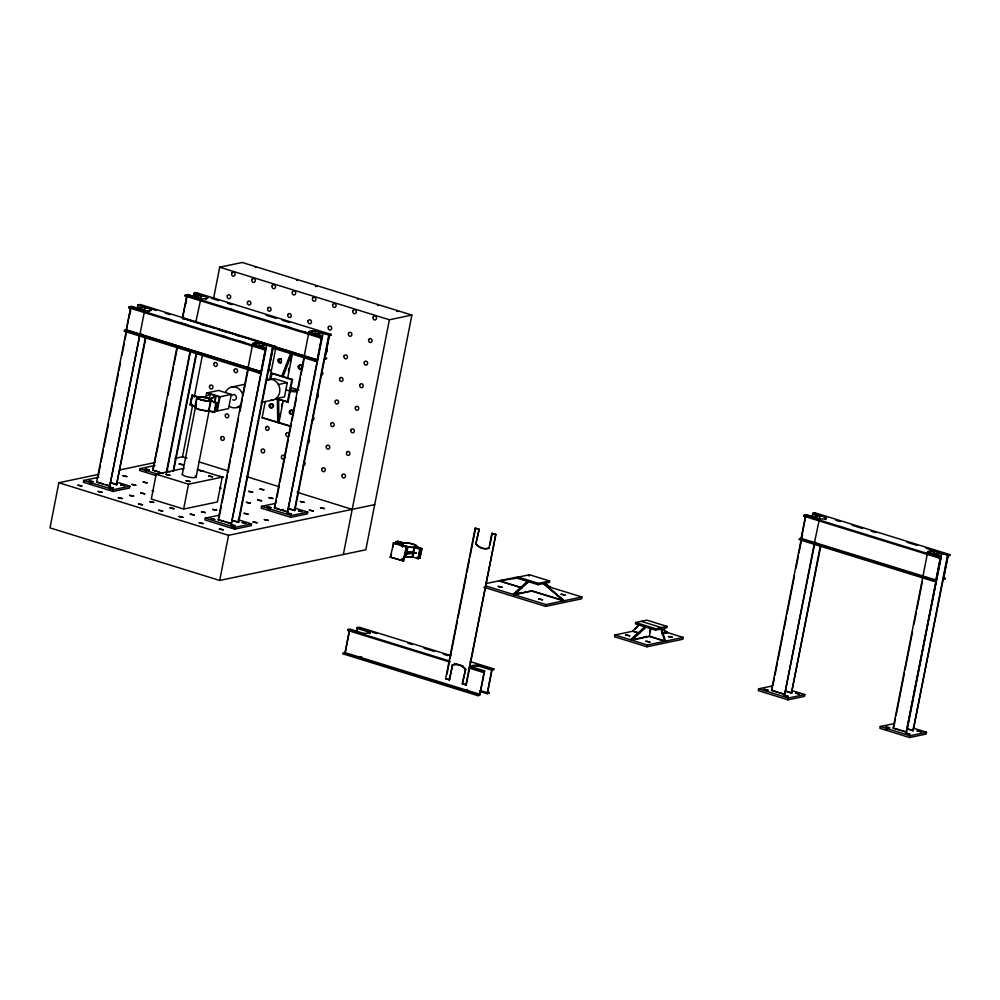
<?xml version="1.0" encoding="UTF-8"?>
<svg xmlns="http://www.w3.org/2000/svg" width="1000" height="1000" viewBox="0 0 1000 1000"><rect width="100%" height="100%" fill="white"/><g stroke="black" fill="none" stroke-linecap="round" stroke-linejoin="round"><path stroke-width="1.5" d="M98.55 474.4L58.85 482.738L50 527.875L219.7 580.45L365.838 549.775L411.887 315.062L242.188 262.475L219.7 267.2L213.7 297.775M98.737 477.3L83.713 480.462L83.362 482.262L113.05 491.463L129.575 488L129.938 486.188L116.575 482.05M124.475 330.363L124.3 331.262L259.05 373.013L261.012 372.6L124.475 330.363L126.45 329.95L261.2 371.7L259.225 372.113L259.05 373.013M265.625 349.125L263.65 349.538L128.912 307.787L129.088 306.887L131.55 306.375L137.3 308.15L143.625 306.825L137.863 305.038L137.262 308.1M130.65 307.425L126.225 329.988L260.975 371.737L265.4 349.175M139.85 334.812L109.738 486.125L96.6 482.062L131.05 306.475L144.188 310.538A13.613 2.9 11.1 0 0 151.488 309.012L138.363 304.938L138.412 305.8M98 477.375L100.4 465.163M100.988 462.1L103.387 449.888M103.987 446.838L108.488 423.938M109.975 416.3L112.375 404.087M112.975 401.037L115.375 388.812M115.975 385.763L118.362 373.55M118.963 370.5L120.463 362.863M121.962 355.225L124.362 343.013M124.963 339.963L126.45 332.325M130.05 314L130.65 310.95M140.15 305.425L140.325 304.525L275.075 346.275L274.9 347.175L272.925 347.6M109.738 486.125L144.675 310.438L138.925 308.65L145.238 307.325L151.488 309.012M144.637 310.387L145.238 307.325M113.05 491.463L113.413 489.663L129.938 486.188M110.787 482.912L116.55 484.7L145.3 338.125M116.55 484.7L145.812 337.962M154.938 465.5L139.913 468.663L139.562 470.462L155.9 475.525M321.825 337.325L319.862 337.738L185.113 295.988L185.287 295.087L187.75 294.575L193.512 296.35L199.825 295.025L194.075 293.25L193.475 296.3M215 328.288L182.425 318.188L186.863 295.625M163.312 473.512L152.812 470.262L177.087 346.538M182.425 318.188L187.262 294.675L200.387 298.738A13.613 2.9 11.1 0 0 207.7 297.213L207.525 298.113A13.613 2.9 11.1 0 1 207.575 298.412M152.812 470.262L158.4 444.2M159 441.15L161.388 428.925M161.988 425.875L166.488 402.975M167.987 395.337L170.375 383.125M170.975 380.075L173.375 367.863M173.975 364.8L177.562 346.488M182.963 319L183.562 315.95M185.95 303.738L186.55 300.675M187.15 297.625L187.75 294.575M184.05 468.35L156.188 474.2L151.312 499.025L183.637 509.038L217.362 501.962L222.237 477.137L197.262 469.4M193.8 297.05L194.562 293.137L207.7 297.213L201.45 295.525L195.125 296.85L200.888 298.637L195.787 322.212M194.025 297L194.613 294M196.35 293.625L196.537 292.725L331.275 334.475L331.1 335.387L329.137 335.8M166.238 472.8L190.212 350.613M166.737 472.7L190.362 352.025M200.55 300.113L201.45 295.525M173.05 471.375L196.412 352.275M173.55 471.262L196.625 353.663M209.675 410.412L208.95 410.675L211.025 400.913L216.537 402.625L214.625 412.325L207.775 410.812A7.675 1.638 11.1 0 1 198.7 409.412A7.675 1.638 11.1 0 1 195.05 406.863L190.1 404.963L192 395.25L197.963 396.863M192.225 395.2L190.325 404.913L196.05 406.575M190.812 403.475L192.45 395.163M174.875 458.375L182.512 456.775L192.712 404.8M194.213 397.15L202.6 354.35M194.825 407.262L196.725 397.55M195.287 407.337L196.375 401.8M182.275 474.4L196.45 402.175M196.962 399.738L196.962 397.163A7.675 1.638 11.1 0 0 200.6 399.7A7.675 1.638 11.1 0 0 209.675 401.1L210.575 401.012M183.637 509.038L188.512 484.212L222.237 477.137M205.85 397.088L206.663 392.962L218.575 390.462L231.312 394.4L228.512 408.625L216.6 411.125L214.45 410.45M209.225 399.6L210.3 394.087L204.35 397.287M208.675 410.712L210.45 400.85L216.312 402.663L214.4 412.375M196.15 476.938L209.137 410.737M214.4 402.663L215.75 395.775L210.3 399.087L216.163 395.9L214.812 402.788M214.175 412.413L216.537 402.625M216.6 411.125L219.387 396.9L231.312 394.4M217.275 410.975L220.062 396.763L207.338 392.825M218.85 515.3L205.325 518.138L204.975 519.95L234.675 529.15L251.2 525.675L251.55 523.875L238.188 519.738M275.075 346.275L272.613 346.8L266.85 345.012L231.35 523.812L218.225 519.738L252.488 345.062M219.013 518.112L221.412 505.9M222.013 502.837L227.4 475.363M228 472.3L230.4 460.087M231 457.038L233.388 444.825M233.988 441.763L238.487 418.862M239.988 411.238L242.375 399.012M242.975 395.962L248.375 368.488M231.35 523.812L265.8 348.225L252.675 344.15L258.925 345.838L259.975 342.625L273.113 346.688L238.663 522.275L232.413 520.6M263.65 349.538L263.837 348.638L266.3 348.125L260.538 346.337L266.85 345.012M219.7 580.45L228.55 535.312L374.688 504.637M234.675 529.15L235.025 527.337L251.55 523.875M238.162 522.375L272.613 346.8M268.725 370.112L273.15 347.55M290.212 426.362L262.125 417.663L265.312 401.425M269.637 379.4L275.712 348.4M270.538 379.012L272.312 373.237L292.525 379.487L288.087 402.062L275.875 398.625M278.55 418.05L277.688 422.488L277.387 398.738L288.087 402.062M275.05 503.5L261.537 506.337L261.175 508.15L290.875 517.35L307.4 513.875L307.762 512.075L294.387 507.938M278.875 419.712L278.288 422.675L277.987 398.925M279.45 416.763L280.025 413.812M281.475 406.425L282.05 403.475M288.4 371.125L288.988 368.162M290.438 360.788L291.012 357.837M283.238 400.712L278.9 422.863L278.6 399.125M287.562 378.688L292.488 353.587M267.062 380.275L274.562 378.713L287.288 382.65L284.5 396.875L275.5 398.762M287.413 402.2L291.85 379.637L292.525 379.487M331.275 334.475L328.812 335L323.062 333.212L287.562 512.013L274.425 507.938L303.788 358.263M304.088 356.725L308.7 333.263M274.425 507.938L276.425 500.2M277.013 497.15L279.413 484.938M280.012 481.875L288.4 439.125M289 436.075L291.4 423.862M292 420.812L296.488 397.912M297.987 390.275L300.387 378.062M300.988 375L304.275 358.212M315.087 333.975L316.188 330.825L329.312 334.888L294.862 510.475L288.612 508.8M272.312 347.912L315.262 361.213L315.438 360.312L317.4 359.9L182.65 318.15M319.862 337.738L320.037 336.838L322.5 336.325L316.737 334.538L323.062 333.212M287.562 512.013L322.013 336.425L308.875 332.362L315.125 334.038L321.45 332.713L315.688 330.925M290.875 517.35L291.238 515.538L307.762 512.075M294.375 510.575L328.812 335M324.938 358.312L329.363 335.75M343.35 554.5L389.4 319.775L411.887 315.062M471.3 667.688L471.475 666.787L484.6 670.863L479.825 695.238L477.863 695.65L343.113 653.888L343.288 652.987L345.25 652.575M369.538 633.6A13.613 2.9 11.1 0 0 370.125 632.55L370.3 631.638A13.613 2.9 11.1 0 1 362.987 633.175L349.862 629.1L347.887 629.525L347.713 630.425L449.888 662.075M349.45 630.05L345.025 652.625L480 694.325L478.038 694.737L343.288 652.987M349.675 630.013L345.075 653.475L343.113 653.888M356.4 631.487L357.163 627.575L359.137 627.163L450.938 655.6M356.625 631.438L357.212 628.425L370.538 632.562M358.212 657.55L358.387 656.65A13.613 2.9 11.1 0 0 361.625 656.75M390.262 557.137L393.738 542.775L406.463 546.725L403.675 560.938L390.262 557.137L403.675 560.938M390.938 557L391.488 554.237M392.925 546.912L393.738 542.775M395.387 544.3L395.938 541.525L401.788 543.35L401.25 546.112M416.8 557.45L419.95 558.312L421.85 548.6L416.9 546.688A7.675 1.638 11.1 0 0 413.25 544.15A7.675 1.638 11.1 0 0 404.175 542.75L403.288 542.85L402.738 545.625L407.4 546.8L406.488 551.425L407.188 551.575A7.675 1.638 11.1 0 0 412.475 552.062L415.962 553.237L405.025 554.05M402.587 547.163L403.413 543L397.55 541.188L403.288 542.85M403 561.075L406.463 546.725M400.438 559.938L405.487 556.5L406.175 553.038M406.675 553.138L405.988 556.613L403.762 557.938M406.9 551.987L407.887 546.9L403.225 545.725L407.4 546.8M406.175 556.55L408.013 556.825A7.2 1.538 11.1 0 0 412.25 556.875L414.15 547.175L420.012 548.987L418.113 558.7L420.012 548.987M412.375 557.038L414.275 547.325L419.787 549.038M419.725 558.35L421.85 548.6M457.15 664.4A13.613 11.875 78.1 0 0 452.5 665.088L449.625 679.75L445.637 678.75L475.175 528.212L479.162 529.225L475.825 543.987L479.162 529.225M446.987 674.1L449.375 661.925M449.963 658.888L457.425 620.875M458.025 617.837L466.375 575.262M466.975 572.225L469.363 560.05M469.95 557.013L475.625 528.125M449.175 679.85L452.5 665.088M462.312 683.913L465.637 669.15L462.312 683.913L466.287 684.912L495.825 534.388L491.838 533.387L488.963 548.05A13.613 11.875 78.1 0 1 475.825 543.987M489.988 545.025L492.287 533.288M465.838 685.013L495.825 534.388M466.688 691.162L466.875 690.263A13.613 2.9 11.1 0 1 467.113 689.425M491.737 670.225L493.7 669.812L493.875 668.913L491.912 669.325L478.775 665.25L478.6 666.162A13.613 2.9 11.1 0 0 471.25 667.387M477.863 695.65L478.038 694.737M469.137 668.05L482.463 672.175L482.638 671.275L484.6 670.863M479.775 694.375L484.2 671.812M479.837 691.438L487.125 693.7L491.912 669.325M518.2 577.1L517.925 578.45L538.125 584.712L549.375 582.35L549.637 581L529.438 574.738L518.2 577.1L538.4 583.362L549.637 581M529.175 576.1L529.438 574.738M538.125 584.712L538.4 583.362M545.6 606.388L545.95 604.575L581.925 597.025L581.562 598.837L545.6 606.388L483.888 587.263M633.237 631.125L614.913 634.963L614.562 636.775L646.888 646.787L682.85 639.237L683.213 637.425L666.438 632.238L663 629.637M635.638 622.513L635.375 623.862L655.575 630.125L666.825 627.762L667.087 626.413L646.888 620.15L635.638 622.513L655.85 628.775L667.087 626.413M649.6 631.825L650.175 628.85M646.888 646.787L647.237 644.987L683.213 637.425M650.788 629.038L649.325 636.462L631.688 640.163L646.087 627.188M655.575 630.125L655.85 628.775M772.163 685.987L758.637 688.825L758.288 690.638L787.975 699.837L804.5 696.363L804.862 694.562L791.5 690.425M799.4 538.725L799.225 539.637L933.975 581.388L935.95 580.975L799.4 538.725L801.375 538.312L805.5 517.25M940.55 557.5L938.587 557.913L803.838 516.163L804.013 515.262L806.475 514.738L812.225 516.525L818.55 515.2L812.788 513.413L812.188 516.462M814.812 543.237L784.663 694.5L771.525 690.425L801.2 539.212M805.8 515.75L805.975 514.85L819.112 518.913A13.613 2.9 11.1 0 0 826.413 517.375L813.288 513.312L813.337 514.163M771.525 690.425L774.425 678.112M775.025 675.062L777.412 662.837M778.012 659.788L783.413 632.3M784.013 629.25L786.4 617.038M787 613.987L794.488 575.812M795.987 568.175L798.388 555.962M798.988 552.913L801.375 540.7M801.975 537.638L802.575 534.587M815.075 513.8L815.25 512.9L950 554.65L949.825 555.55L947.85 555.962M784.663 694.5L814.325 543.288M815.662 542.45A13.613 2.9 11.1 0 1 814.5 542.388L820.163 515.7L826.413 517.375M787.975 699.837L788.337 698.025L804.862 694.562M785.713 691.287L791.475 693.062L820.525 544.963M791.475 693.062L821.038 544.812M893.775 723.675L880.25 726.513L879.9 728.312L909.6 737.525L926.125 734.05L926.475 732.25L913.112 728.1M941.775 553.387L935.462 554.712L941.225 556.487L906.275 732.175L893.15 728.112L927.6 552.525A13.613 2.9 11.1 0 1 934.9 550.988L948.037 555.062L913.088 730.75L907.337 728.962L941.775 553.387L947.537 555.163L950 554.65M893.938 726.475L895.438 718.85M896.038 715.788L904.425 673.037M905.025 669.987L912.513 631.812M914.013 624.188L916.413 611.975M917 608.913L922.4 581.438M933.812 554.15L934.9 550.988M933.975 581.388L934.15 580.475L936.125 580.062L801.15 538.362L805.575 515.8L803.838 516.163M938.587 557.913L938.763 557.013L941.225 556.487M935.9 580.112L940.325 557.55M906.275 732.175L940.725 556.6L927.6 552.525L933.85 554.212L940.163 552.875L934.412 551.1M909.6 737.525L909.95 735.713L926.475 732.25M913.088 730.75L947.537 555.163M943.65 578.488L948.075 555.913M281.812 376.175L290.738 353.137M282.413 376.362L291.35 353.325M283.025 376.55L291.95 353.512M638.638 624.888L632.562 631.263L639.637 633.45M635.262 629L638.3 625.8M527.425 581.4L513.025 594.375L521.85 592.525M528.025 581.587L513.625 594.562L531.613 590.788L564.275 600.737L544.087 583.462M528.638 581.775L514.237 594.75L532.562 590.9M630.475 639.788L644.875 626.812M631.075 639.975L645.475 627M210.613 399.237L216.163 395.9M215.413 405.075L218.038 403.787L215.888 403.125M215.325 405.525L217.95 404.237M210.85 400.975L211.575 400.712A7.675 1.638 11.1 0 0 210.738 399.288L204.15 397.25A7.675 1.638 11.1 0 0 198.85 396.763L197.675 396.9M401.388 543.225L400.662 543.488A7.675 1.638 11.1 0 0 401.5 544.9L409.913 547.125A7.2 1.538 11.1 0 0 414.15 547.175M137.863 305.038L140.325 304.525M194.075 293.25L196.537 292.725M128.912 307.787L130.875 307.375M185.113 295.988L187.087 295.575M258.925 345.838L265.238 344.513L259.475 342.725M268.5 370.163L270.475 369.75L270.287 370.65L268.325 371.062M324.712 358.363L326.675 357.95L326.5 358.85L324.525 359.263M315.262 361.213L317.225 360.8M231.075 387.163L244.812 384.275M278.3 384.538L287.288 382.65M236.713 407.575L239.762 406.938M261.137 402.45L273.363 399.875M262.125 417.663L290.95 426.125M119.925 469.913L155.025 462.55M96.6 482.062L102.863 483.738M218.225 519.738L224.475 521.425M280.988 509.975L283.425 509.462M395.938 541.525L401.213 543.288M488.963 548.05L489.412 547.962A13.613 11.875 78.1 0 1 476.275 543.888M812.788 513.413L815.25 512.9M485.712 583.625L517.275 577M820.163 515.7L813.85 517.025L819.6 518.812M643.7 637.013L646.65 636.388M662.025 633.162L666.438 632.238M445.637 678.75L449.625 679.75M632.55 639.663L647.25 636.575M662.638 633.35L667.05 632.425L662.463 628.962M661.775 633.85L667.65 632.612L661.912 628.288M482.463 672.175L484.425 671.762M943.425 578.538L945.4 578.125L945.212 579.025L943.25 579.438M487.312 692.8L489.275 692.387L489.1 693.288L487.125 693.7M893.15 728.112L899.4 729.788M519 577.938L498.95 580.837L522.025 587.987M405.112 553.6L416.05 552.788M290.438 390.1L297.462 390.6M290.175 391.45L297.188 391.95M219.737 488.438L221.175 488.288L219.688 487.6M153.5 490.588L152.075 490.75L153.562 491.438M233.575 527.688L232.087 527.45M91.688 483.825L90.275 483.512M91.188 483.75L90.2 483.5M406.4 551.875L407.1 552.025A7.675 1.638 11.1 0 0 412.388 552.513L415.962 553.237M405.487 556.5L406.188 556.65A7.675 1.638 11.1 0 0 411.475 557.137L412.65 557L414.562 547.3L413.387 547.425A7.675 1.638 11.1 0 1 408.088 546.95A7.2 1.538 11.1 0 1 401.9 544.925L401.163 544.412A7.2 1.538 11.1 0 1 401.788 543.35M887.325 729.675L886.338 729.438M401.625 544.963L397.375 543.9M200.325 470.887L203.25 471.05L199.387 470.45M146 471.587L145.588 471.438M219.7 267.2L389.4 319.775M197.838 294.088L202.275 295.462M211.163 298.212L218.562 300.512M227.45 303.263L231.887 304.637M265.95 315.2L276.312 318.4M282.238 320.238L289.637 322.537M228.45 308.4L232.913 309.775M283.438 325.438L290.863 327.738M302.75 331.413L307.213 332.8M185.287 295.087L321.6 337.375L317.175 359.95L217.963 329.2M835.8 520.225L840.25 521.6M852.1 525.275L862.463 528.488M871.338 531.237L875.788 532.612M906.888 542.25L917.25 545.462M926.125 548.212L933.538 550.5M146.075 307.262L156.438 310.475M165.325 313.225L169.762 314.6M200.863 324.237L208.263 326.538M220.113 330.2L227.512 332.5M236.4 335.25L240.837 336.625M271.938 346.262L274.9 347.175M272.488 347L315.438 360.312M256.863 342.5L259.825 343.413M256.825 342.6L259.8 343.525A13.613 2.9 11.1 0 0 252.525 344.475M804.013 515.262L938.763 557.013M166.3 318.35L170.763 319.738M179.675 322.5L187.1 324.8M221.287 335.387L225.738 336.775M237.625 340.45L245.062 342.762M129.088 306.887L263.837 348.638M271.637 373.375L291.85 379.637M290.363 387.388L298.837 390.012M285.887 389.762L289.625 390.913M206.663 392.962L219.387 396.9M192 395.25L198.088 397.025M214.625 412.325L208.55 410.55A7.2 1.538 11.1 0 1 199.762 409.6A7.2 1.538 11.1 0 1 195.5 406.975M475.175 528.212L478.713 529.312M491.838 533.387L495.375 534.475M182.512 456.775L186.975 458.162M198.888 461.85L228.65 471.075M246.513 476.613L279.262 486.763M297.125 492.287L352.2 509.363M548.987 586.825L581.925 597.025M421.625 548.65L415.775 546.838A7.2 1.538 11.1 0 0 413.025 544.2A7.2 1.538 11.1 0 0 403.413 543M288.3 508.438L294.862 510.475M167 471.112L169.875 472M393.062 542.925L405.788 546.862M153.3 470.15L159.062 471.938M274.925 507.837L279.237 509.175M282.3 510.125L288.05 511.9M641.263 621.337L661.462 627.587M139.913 468.663L159.225 474.637M261.537 506.337L291.238 515.538M156.188 474.2L188.512 484.212M499.288 580.775L520.913 587.475M530.675 590.675L563.6 600.875L543.413 583.612M417.2 557.45L419.95 558.312M412.25 556.875L418.113 558.7M634.65 631.562L637.475 632.438M650 636.312L665.562 641.137L661.538 628.875M485.625 585.887L545.95 604.575M648.725 636.275L664.887 641.275L660.863 629.012M614.913 634.963L647.237 644.987M786.712 691.338L791.963 692.962M907.025 728.612L912.275 730.238M110.475 482.562L117.037 484.588M233.412 520.65L238.663 522.275M772.025 690.325L777.788 692.113M779.4 692.613L785.15 694.388M901.012 730.288L906.775 732.075M105.913 484.688L110.225 486.025M226.088 521.925L230.413 523.263M758.637 688.825L788.337 698.025M880.25 726.513L909.95 735.713M83.713 480.462L113.413 489.663M205.325 518.138L235.025 527.337M58.85 482.738L228.55 535.312M470.188 661.575L493.875 668.913M357.163 627.575L370.3 631.638M372.287 632.188L376.725 633.562M407.825 643.2L412.262 644.575M424.113 648.25L434.475 651.462M443.363 654.212L447.8 655.588M477.15 665.588L491.962 670.175L487.537 692.75L480.012 690.537M347.887 629.525L450.062 661.175M469.312 667.138L482.638 671.275M454.325 663.45L463.212 666.213M462.762 683.825L466.287 684.912M109.588 489.5L110.4 489.762L109.663 489.475M544.462 582.875L550.2 587.2M545.013 583.55L549.6 587.013M543.75 583.538L563.938 600.8M284.45 458.612A2 1.75 78.1 0 1 281.588 458.025A2 1.75 78.1 0 1 282.913 455.213A2 1.75 78.1 0 1 284.862 457.725M303.725 461.538A2 1.75 78.1 0 1 303.438 465.45M308.587 439.175A2 1.75 78.1 0 1 307.4 442.8M292.538 413.988A2 1.75 78.1 0 1 290.25 412.038A2 1.75 78.1 0 1 292.375 410.138M292.812 410.337A2 1.75 78.1 0 1 293.488 411.075M293.562 413.075A2 1.75 78.1 0 1 293.3 413.475M272.987 404.4A2 1.75 78.1 0 1 272.475 407.675A2 1.75 78.1 0 1 270.05 405.613A2 1.75 78.1 0 1 272.613 404.087M312.587 416.4A2 1.75 78.1 0 1 312.288 420.312M317.438 394.038A2 1.75 78.1 0 1 316.712 397.738M301.388 368.85A2 1.75 78.1 0 1 299.113 366.65A2 1.75 78.1 0 1 301.663 365.213M302.05 365.525A2 1.75 78.1 0 1 302.538 366.425M302.575 367.45A2 1.75 78.1 0 1 301.812 368.65M321.438 371.262A2 1.75 78.1 0 1 322.775 373.713A2 1.75 78.1 0 1 320.688 375.1M326.675 349.212A2 1.75 78.1 0 1 325.575 352.6M396.7 311.35A2 1.75 78.1 0 1 398.038 311.562M377.4 305.1A2 1.75 78.1 0 1 378.212 305.625M357.638 299.037A2 1.75 78.1 0 1 358.013 299.363M315.475 286.5A2 1.75 78.1 0 1 317.225 286.525M296.6 280.062A2 1.75 78.1 0 1 297.4 280.587M255.287 267.525A2 1.75 78.1 0 1 255.738 267.462M195.162 476A7.062 1.5 11.1 0 1 190.225 477.375A7.062 1.5 11.1 0 1 182.488 474.038M232.062 395.363A2.825 2.462 78.1 0 1 235.4 395.238A2.825 2.462 78.1 0 1 235.987 399A2.825 2.462 78.1 0 1 232.75 399.787M267.712 379.475A10.588 9.25 78.1 0 1 279.7 388.387A10.588 9.25 78.1 0 1 270.963 400.213M240.763 404.888A10.588 9.25 78.1 0 1 229.613 406.45M225.625 392.025A10.588 9.25 78.1 0 1 234.675 386.938A10.588 9.25 78.1 0 1 242.763 394.725M826.237 518.288A13.613 2.9 11.1 0 1 825.2 519.525M927.45 552.85A13.613 2.9 11.1 0 1 934.725 551.9M922.987 576A13.613 2.9 11.1 0 1 923.012 575.413M458.338 664.562A13.613 11.875 78.1 0 1 465.637 669.15M452.05 665.175A13.613 11.875 78.1 0 1 465.188 669.25M471.475 666.787A13.613 2.9 11.1 0 1 478.775 665.25M252.675 344.15A13.613 2.9 11.1 0 1 259.975 342.625M149.675 311.3A13.613 2.9 11.1 0 1 148.162 311.5M145.162 311.512A13.613 2.9 11.1 0 1 144.012 311.45M151.312 309.913A13.613 2.9 11.1 0 1 151.287 310.487M141.825 334.113A13.613 2.9 11.1 0 1 139.575 334.012M304.275 355.825A13.613 2.9 11.1 0 1 304.212 355.525M206.475 299.35A13.613 2.9 11.1 0 1 205.888 299.5M308.875 332.362A13.613 2.9 11.1 0 1 316.188 330.825L316 331.725A13.613 2.9 11.1 0 0 308.938 332.425M199.213 522.762L203.088 523.575L199.213 522.762M244.175 513.325L248.05 514.138L244.175 513.325M300.387 501.525L304.262 502.337L300.387 501.525M78 485.2L81.875 486.025L78 485.2M89.2 480.913L93.062 481.737L89.2 480.913M98.212 491.463L102.075 492.287L98.212 491.463M109.4 487.175L113.263 488L109.4 487.175M122.975 475.763L126.838 476.587L122.975 475.763M120.638 484.812L124.513 485.637L120.638 484.812M118.413 497.725L122.275 498.55L118.413 497.725M131.925 484.387L135.8 485.2L131.925 484.387M129.65 495.363L133.525 496.188L129.65 495.363M145.4 469.113L149.275 469.938L145.4 469.113M143.175 482.025L147.037 482.85L143.175 482.025M140.887 493L144.762 493.825L140.887 493M138.613 503.988L142.487 504.8L138.613 503.988M149.85 501.625L153.725 502.45L149.85 501.625M165.963 474.438L169.838 475.262L165.963 474.438M179.175 463.963L183.05 464.787L179.175 463.963M158.812 510.238L162.688 511.062L158.812 510.238M170.05 507.887L173.925 508.7L170.05 507.887M186.163 480.7L190.037 481.525L186.163 480.7M179.013 516.5L182.887 517.325L179.013 516.5M208.65 475.975L212.525 476.8L208.65 475.975M190.25 514.138L194.125 514.963L190.25 514.138M219.575 476.488L223.45 477.312L219.575 476.488M201.5 511.788L205.362 512.6L201.5 511.788M212.738 509.425L216.612 510.25L212.738 509.425M210.812 518.6L214.688 519.412L210.812 518.6M219.425 529.025L223.287 529.837L219.425 529.025M248.738 491.362L252.613 492.188L248.738 491.362M231.012 524.85L234.887 525.675L231.012 524.85M246.462 502.337L250.338 503.162L246.462 502.337M259.988 489L263.85 489.825L259.988 489M242.25 522.5L246.125 523.312L242.25 522.5M257.7 499.988L261.575 500.8L257.7 499.988M253.137 521.938L257.013 522.762L253.137 521.938M268.95 497.625L272.812 498.45L268.95 497.625M267.013 506.8L270.887 507.625L267.013 506.8M264.387 519.575L268.25 520.4L264.387 519.575M287.225 513.05L291.087 513.875L287.225 513.05M298.463 510.7L302.337 511.512L298.463 510.7M309.35 510.138L313.225 510.962L309.35 510.138M320.588 507.788L324.462 508.6L320.588 507.788M498.263 586.425L502.137 587.25L498.263 586.425M538.663 598.95L542.537 599.763L538.663 598.95M561.15 594.225L565.025 595.05L561.15 594.225M625.812 634.963L629.688 635.788L625.812 634.963M646.012 641.225L649.887 642.05L646.012 641.225M668.5 636.512L672.375 637.325L668.5 636.512M764.125 689.287L767.987 690.113L764.125 689.287M784.325 695.537L788.2 696.363L784.325 695.537M795.562 693.188L799.438 694L795.562 693.188M885.738 726.963L889.613 727.788L885.738 726.963M905.938 733.225L909.812 734.05L905.938 733.225M917.175 730.863L921.05 731.688L917.175 730.863M269.587 509.625L268.625 509.513L269.575 509.625M204.15 397.35L202.325 397.075A7.2 1.538 11.1 0 0 197.463 398.088A7.2 1.538 11.1 0 0 206.2 400.8A7.2 1.538 11.1 0 0 211.075 399.775L210.338 399.263A7.2 1.538 11.1 0 0 204.15 397.35M261.388 449.925A2 1.75 78.1 0 0 263.025 452.925A2 1.75 78.1 0 0 264.425 449.963A2 1.75 78.1 0 0 261.388 449.925M321.987 468.7A2 1.75 78.1 0 0 323.638 471.7A2 1.75 78.1 0 0 325.037 468.738A2 1.75 78.1 0 0 321.987 468.7M342.188 474.963A2 1.75 78.1 0 0 343.837 477.962A2 1.75 78.1 0 0 345.238 475A2 1.75 78.1 0 0 342.188 474.963M220.975 437.413A2 1.75 78.1 0 0 222.625 440.412A2 1.75 78.1 0 0 224.025 437.438A2 1.75 78.1 0 0 220.975 437.413M286.012 433.612A2 1.75 78.1 0 0 287.663 436.613A2 1.75 78.1 0 0 289.062 433.65A2 1.75 78.1 0 0 286.012 433.612M326.425 446.138A2 1.75 78.1 0 0 328.062 449.137A2 1.75 78.1 0 0 329.462 446.163A2 1.75 78.1 0 0 326.425 446.138M265.812 427.362A2 1.75 78.1 0 0 267.45 430.363A2 1.75 78.1 0 0 268.85 427.388A2 1.75 78.1 0 0 265.812 427.362M346.625 452.4A2 1.75 78.1 0 0 348.263 455.4A2 1.75 78.1 0 0 349.663 452.425A2 1.75 78.1 0 0 346.625 452.4M225.413 414.837A2 1.75 78.1 0 0 227.05 417.837A2 1.75 78.1 0 0 228.45 414.862A2 1.75 78.1 0 0 225.413 414.837M330.85 423.562A2 1.75 78.1 0 0 332.488 426.575A2 1.75 78.1 0 0 333.888 423.6A2 1.75 78.1 0 0 330.85 423.562M351.05 429.825A2 1.75 78.1 0 0 352.688 432.825A2 1.75 78.1 0 0 354.087 429.862A2 1.75 78.1 0 0 351.05 429.825M209.638 386.012A2 1.75 78.1 0 0 211.275 389.012A2 1.75 78.1 0 0 212.675 386.037A2 1.75 78.1 0 0 209.638 386.012M335.275 401A2 1.75 78.1 0 0 336.912 404A2 1.75 78.1 0 0 338.312 401.025A2 1.75 78.1 0 0 335.275 401M355.475 407.262A2 1.75 78.1 0 0 357.113 410.262A2 1.75 78.1 0 0 358.512 407.287A2 1.75 78.1 0 0 355.475 407.262M234.262 369.7A2 1.75 78.1 0 0 235.912 372.7A2 1.75 78.1 0 0 237.3 369.738A2 1.75 78.1 0 0 234.262 369.7M339.7 378.425A2 1.75 78.1 0 0 341.35 381.438A2 1.75 78.1 0 0 342.75 378.462A2 1.75 78.1 0 0 339.7 378.425M214.062 363.438A2 1.75 78.1 0 0 215.7 366.438A2 1.75 78.1 0 0 217.1 363.475A2 1.75 78.1 0 0 214.062 363.438M278.9 360.65A2 1.75 78.1 0 0 281.6 362.4A2 1.75 78.1 0 1 278.85 360.662A2 1.75 78.1 0 1 281.413 358.963A2 1.75 78.1 0 0 278.9 360.65M359.9 384.688A2 1.75 78.1 0 0 361.55 387.688A2 1.75 78.1 0 0 362.95 384.725A2 1.75 78.1 0 0 359.9 384.688M344.125 355.863A2 1.75 78.1 0 0 345.775 358.862A2 1.75 78.1 0 0 347.175 355.887A2 1.75 78.1 0 0 344.125 355.863M364.338 362.125A2 1.75 78.1 0 0 365.975 365.125A2 1.75 78.1 0 0 367.375 362.15A2 1.75 78.1 0 0 364.338 362.125M348.562 333.288A2 1.75 78.1 0 0 350.2 336.3A2 1.75 78.1 0 0 351.6 333.325A2 1.75 78.1 0 0 348.562 333.288M287.95 314.513A2 1.75 78.1 0 0 289.6 317.512A2 1.75 78.1 0 0 290.988 314.55A2 1.75 78.1 0 0 287.95 314.513M308.15 320.775A2 1.75 78.1 0 0 309.8 323.775A2 1.75 78.1 0 0 311.2 320.8A2 1.75 78.1 0 0 308.15 320.775M328.35 327.038A2 1.75 78.1 0 0 330 330.037A2 1.75 78.1 0 0 331.4 327.062A2 1.75 78.1 0 0 328.35 327.038M368.762 339.55A2 1.75 78.1 0 0 370.4 342.55A2 1.75 78.1 0 0 371.8 339.588A2 1.75 78.1 0 0 368.762 339.55M267.75 308.25A2 1.75 78.1 0 0 269.387 311.25A2 1.75 78.1 0 0 270.788 308.288A2 1.75 78.1 0 0 267.75 308.25M227.35 295.738A2 1.75 78.1 0 0 228.988 298.738A2 1.75 78.1 0 0 230.387 295.763A2 1.75 78.1 0 0 227.35 295.738M247.55 302A2 1.75 78.1 0 0 249.188 305A2 1.75 78.1 0 0 250.588 302.025A2 1.75 78.1 0 0 247.55 302M352.987 310.725A2 1.75 78.1 0 0 354.625 313.725A2 1.75 78.1 0 0 356.025 310.75A2 1.75 78.1 0 0 352.987 310.725M292.375 291.95A2 1.75 78.1 0 0 294.025 294.95A2 1.75 78.1 0 0 295.425 291.975A2 1.75 78.1 0 0 292.375 291.95M312.587 298.2A2 1.75 78.1 0 0 314.225 301.212A2 1.75 78.1 0 0 315.625 298.238A2 1.75 78.1 0 0 312.587 298.2M231.775 273.163A2 1.75 78.1 0 0 233.412 276.163A2 1.75 78.1 0 0 234.812 273.2A2 1.75 78.1 0 0 231.775 273.163M373.188 316.988A2 1.75 78.1 0 0 374.825 319.988A2 1.75 78.1 0 0 376.225 317.013A2 1.75 78.1 0 0 373.188 316.988M332.788 304.462A2 1.75 78.1 0 0 334.425 307.462A2 1.75 78.1 0 0 335.825 304.5A2 1.75 78.1 0 0 332.788 304.462M272.175 285.688A2 1.75 78.1 0 0 273.825 288.688A2 1.75 78.1 0 0 275.225 285.712A2 1.75 78.1 0 0 272.175 285.688M251.975 279.425A2 1.75 78.1 0 0 253.612 282.425A2 1.75 78.1 0 0 255.012 279.462A2 1.75 78.1 0 0 251.975 279.425M199.438 399.137A7.062 1.5 11.1 0 0 210.987 400.562A7.062 1.5 11.1 0 0 202.362 397.113A7.062 1.5 11.1 0 0 199.438 399.137M289.488 411.25A2 1.75 78.1 0 0 291.125 414.25A2 1.75 78.1 0 0 292.525 411.275A2 1.75 78.1 0 0 289.488 411.25M269.288 404.988A2 1.75 78.1 0 0 270.925 407.987A2 1.75 78.1 0 0 272.325 405.025A2 1.75 78.1 0 0 269.288 404.988M298.337 366.112A2 1.75 78.1 0 0 299.988 369.113A2 1.75 78.1 0 0 301.388 366.138A2 1.75 78.1 0 0 298.337 366.112M278.137 359.85A2 1.75 78.1 0 0 279.788 362.85A2 1.75 78.1 0 0 281.188 359.888A2 1.75 78.1 0 0 278.137 359.85"/></g></svg>
